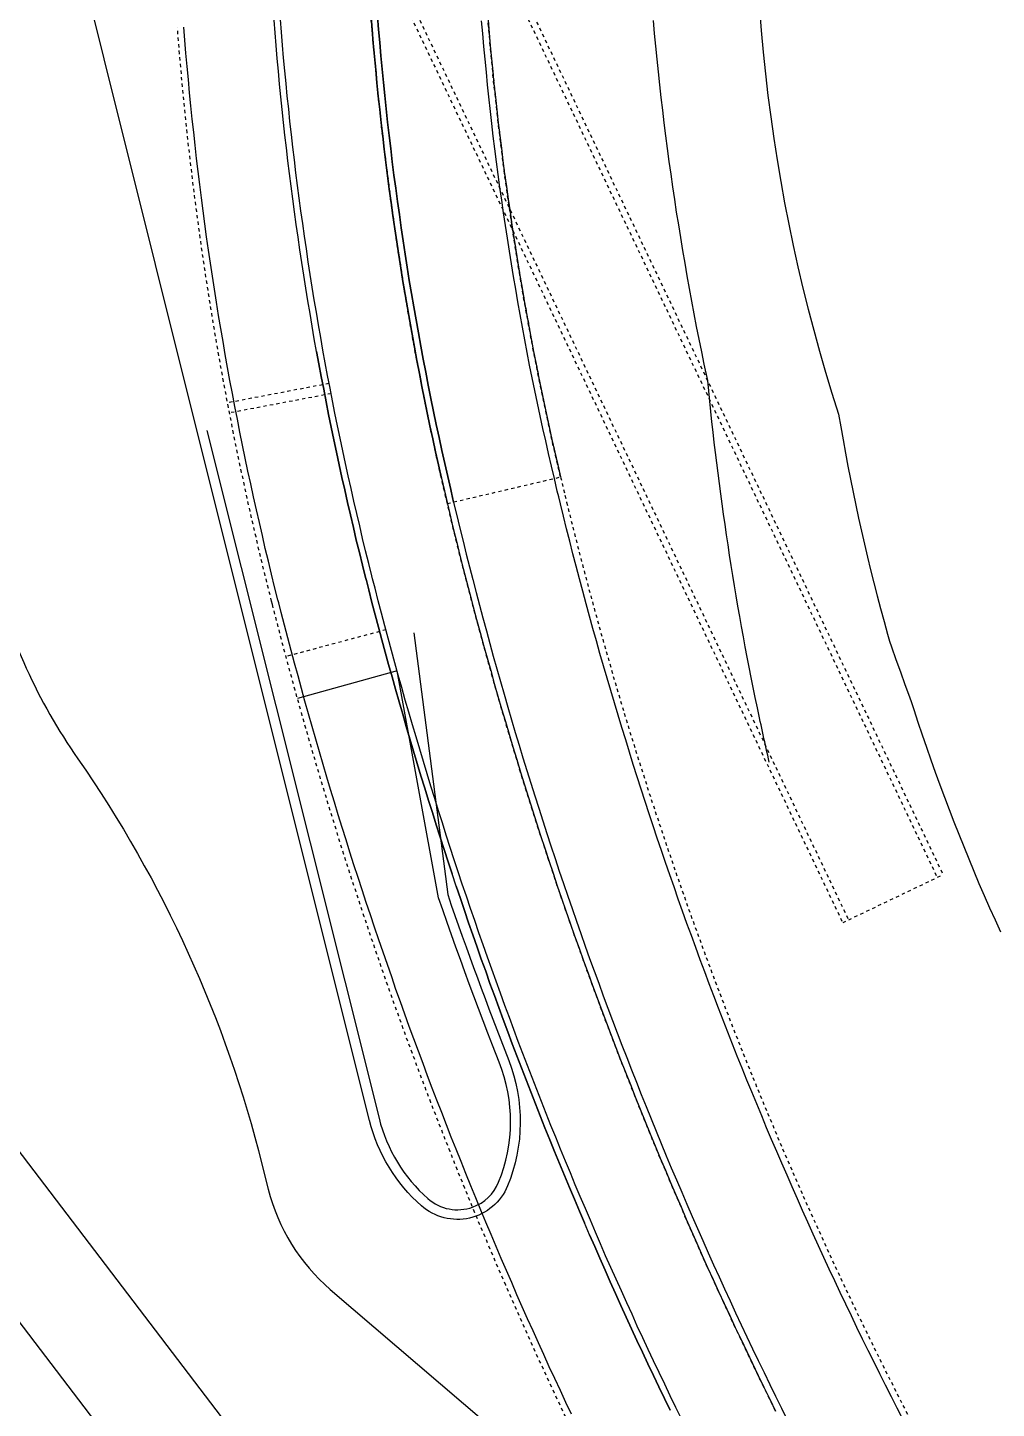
# Model space of a CAD drawing. Header units: millimetres. Extents: x 152904052 to 153933663, y 538271515 to 539240469.
# Drawn here: x 153545654 to 153546404, y 539109802 to 539110870 of the extents above; entities that cross this region are included whole.
import ezdxf

# ---------------------------------------------------------------- set-up
doc = ezdxf.new("R2010")
doc.units = ezdxf.units.MM
doc.linetypes.add('HIDDEN', pattern=[5.08, 2.54, -2.54])
doc.layers.add('BORD', color=7, linetype='Continuous')

msp = doc.modelspace()

# ---------------------------------------------------------------- linework, layer by layer
at = {"layer": 'BORD', "color": 133, "ltscale": 10}
for points in [[(153545793.1, 539110527.5), (153545674, 539111005, -0.039006), (153545636.3, 539111228.5)], [(153546563.3, 539108667.1), (153545325.7, 539110291.7, -0.192117), (153545235.1, 539110617.2), (153545240.1, 539110663.2, 0.414214), (153545107.2, 539110828.5), (153544920.7, 539110848.7, 0.212557), (153544866.5, 539110831.3), (153544598.7, 539110591.9, 0.414214), (153544586.9, 539110380.1), (153545148.6, 539109751.8), (153547395.5, 539106802.3)], [(153546607.7, 539108806.8), (153546425.9, 539108979.5), (153545389.3, 539110340.1, -0.192117), (153545314.6, 539110608.6), (153545333.2, 539110779.2)], [(153545979.4, 539110199.2, 0.010162), (153546026.6, 539110070.9, -0.193368), (153546025.7, 539109973.9, -0.515024), (153545959.1, 539109958.5, -0.151801), (153545919, 539110024.4), (153545793.1, 539110527.5)], [(153545621.1, 539110473), (153545626.9, 539110450.2, 0.090883), (153545693.2, 539110304.3)], [(153545693.2, 539110304.3, -0.090883), (153545835.7, 539109990.7), (153545840.6, 539109971.4, 0.155733), (153545888.6, 539109893.8), (153546144.6, 539109674.8, -0.069324), (153546357.8, 539109434.2)]]:
    msp.add_lwpolyline(points, format="xyb", dxfattribs=at)
at = {"layer": 'BORD', "color": 133, "linetype": 'HIDDEN'}
for points in [[(153545912.5, 539111147.1), (153546358.2, 539110212.3)], [(153545917, 539111149.2), (153546362.7, 539110214.4)], [(153545846.3, 539111109.3), (153546289.5, 539110179.6)], [(153545846.1, 539111098.1), (153546285, 539110177.4)], [(153546233.1, 539109799.8), (153546228.5, 539109809), (153546224, 539109818.2), (153546219.6, 539109827.4), (153546215.1, 539109836.6), (153546210.7, 539109845.8), (153546206.3, 539109855.1), (153546201.9, 539109864.3), (153546197.6, 539109873.6), (153546193.3, 539109882.9), (153546189, 539109892.2), (153546184.7, 539109901.5), (153546180.5, 539109910.9), (153546176.3, 539109920.2), (153546172.2, 539109929.6), (153546168, 539109938.9), (153546163.9, 539109948.3), (153546159.9, 539109957.7), (153546155.8, 539109967.1), (153546151.8, 539109976.5), (153546147.8, 539109986), (153546143.8, 539109995.4), (153546139.9, 539110004.9), (153546136, 539110014.3), (153546132.1, 539110023.8), (153546128.3, 539110033.3), (153546124.5, 539110042.8), (153546120.7, 539110052.3), (153546117, 539110061.8), (153546113.2, 539110071.4), (153546109.5, 539110080.9), (153546105.9, 539110090.5), (153546102.2, 539110100.1), (153546098.6, 539110109.7), (153546095.1, 539110119.3), (153546091.5, 539110128.9), (153546088, 539110138.5), (153546084.5, 539110148.1), (153546081.1, 539110157.8), (153546077.6, 539110167.4), (153546074.2, 539110177.1), (153546070.9, 539110186.7), (153546067.5, 539110196.4), (153546064.2, 539110206.1), (153546061, 539110215.8), (153546057.7, 539110225.5), (153546054.5, 539110235.2), (153546051.3, 539110245), (153546048.2, 539110254.7), (153546045, 539110264.5), (153546041.9, 539110274.2), (153546038.9, 539110284), (153546035.8, 539110293.8), (153546032.8, 539110303.6), (153546029.9, 539110313.4), (153546026.9, 539110323.2), (153546024, 539110333), (153546021.1, 539110342.8), (153546018.3, 539110352.7), (153546015.4, 539110362.5), (153546012.7, 539110372.4), (153546009.9, 539110382.2), (153546007.2, 539110392.1), (153546004.5, 539110402), (153546001.8, 539110411.9), (153545999.2, 539110421.8), (153545996.6, 539110431.7), (153545994, 539110441.6), (153545991.4, 539110451.5), (153545988.9, 539110461.4), (153545986.4, 539110471.4), (153545984, 539110481.3), (153545982.7, 539110486.7), (153545981.6, 539110491.3), (153545979.2, 539110501.3), (153545976.8, 539110511.4), (153545974.5, 539110521.4), (153545972.2, 539110531.5), (153545970, 539110541.6), (153545967.8, 539110551.7), (153545965.6, 539110561.8), (153545963.5, 539110571.9), (153545961.5, 539110582), (153545959.5, 539110592.1), (153545957.5, 539110602.2), (153545955.5, 539110612.4), (153545953.6, 539110622.5), (153545951.8, 539110632.7), (153545950, 539110642.8), (153545948.2, 539110653), (153545946.5, 539110663.2), (153545944.8, 539110673.4), (153545943.2, 539110683.6), (153545941.6, 539110693.8), (153545940, 539110704), (153545938.5, 539110714.2), (153545937, 539110724.4), (153545935.6, 539110734.6), (153545934.2, 539110744.9), (153545932.9, 539110755.1), (153545931.6, 539110765.3), (153545930.3, 539110775.6), (153545929.1, 539110785.8), (153545927.9, 539110796.1), (153545926.8, 539110806.3), (153545925.7, 539110816.6), (153545924.7, 539110826.9), (153545923.7, 539110837.2), (153545922.7, 539110847.4), (153545921.8, 539110857.7), (153545920.9, 539110868), (153545920.1, 539110878.3)], [(153545920.1, 539110878.3), (153545920.9, 539110868), (153545921.8, 539110857.7), (153545922.7, 539110847.4), (153545923.7, 539110837.2), (153545924.7, 539110826.9), (153545925.7, 539110816.6), (153545926.8, 539110806.3), (153545927.9, 539110796.1), (153545929.1, 539110785.8), (153545930.3, 539110775.6), (153545931.6, 539110765.3), (153545932.9, 539110755.1), (153545934.2, 539110744.9), (153545935.6, 539110734.6), (153545937, 539110724.4), (153545938.5, 539110714.2), (153545940, 539110704), (153545941.6, 539110693.8), (153545943.2, 539110683.6), (153545944.8, 539110673.4), (153545946.5, 539110663.2), (153545948.2, 539110653), (153545950, 539110642.8), (153545951.8, 539110632.7), (153545953.6, 539110622.5), (153545955.5, 539110612.4), (153545957.5, 539110602.2), (153545959.5, 539110592.1), (153545961.5, 539110582), (153545963.5, 539110571.9), (153545965.6, 539110561.8), (153545967.8, 539110551.7), (153545970, 539110541.6), (153545972.2, 539110531.5), (153545974.5, 539110521.4), (153545976.8, 539110511.4), (153545979.1, 539110501.7), (153546066.7, 539110522.2), (153546064.5, 539110531.7), (153546062.2, 539110541.4), (153546060, 539110551.1), (153546057.9, 539110560.9), (153546055.8, 539110570.6), (153546053.7, 539110580.3), (153546051.7, 539110590), (153546049.7, 539110599.8), (153546047.8, 539110609.5), (153546045.8, 539110619.3), (153546044, 539110629.1), (153546042.2, 539110638.9), (153546040.4, 539110648.6), (153546038.6, 539110658.4), (153546036.9, 539110668.2), (153546035.3, 539110678), (153546033.6, 539110687.9), (153546032.1, 539110697.7), (153546030.5, 539110707.5), (153546029, 539110717.3), (153546027.6, 539110727.2), (153546026.1, 539110737), (153546024.8, 539110746.9), (153546023.4, 539110756.7), (153546022.1, 539110766.6), (153546020.9, 539110776.5), (153546019.7, 539110786.4), (153546018.5, 539110796.2), (153546017.4, 539110806.1), (153546016.3, 539110816), (153546015.2, 539110825.9), (153546014.2, 539110835.8), (153546013.3, 539110845.7), (153546012.3, 539110855.6), (153546011.5, 539110865.5), (153546010.6, 539110875.4)], [(153546070.7, 539109795.2), (153546066.4, 539109804.4), (153546062, 539109813.6), (153546057.7, 539109822.8), (153546053.5, 539109832.1), (153546049.2, 539109841.3), (153546045, 539109850.6), (153546040.8, 539109859.8), (153546036.7, 539109869.1), (153546032.5, 539109878.4), (153546028.4, 539109887.7), (153546024.3, 539109897.1), (153546020.3, 539109906.4), (153546016.2, 539109915.7), (153546012.3, 539109925.1), (153546008.3, 539109934.5), (153546004.3, 539109943.8), (153546000.4, 539109953.2), (153545996.5, 539109962.6), (153545992.7, 539109972.1), (153545988.8, 539109981.5), (153545985, 539109990.9), (153545981.3, 539110000.4), (153545977.5, 539110009.8), (153545973.8, 539110019.3), (153545970.1, 539110028.8), (153545966.4, 539110038.3), (153545962.8, 539110047.8), (153545959.2, 539110057.3), (153545955.6, 539110066.8), (153545952.1, 539110076.4), (153545948.5, 539110085.9), (153545945, 539110095.5), (153545941.6, 539110105.1), (153545938.1, 539110114.6), (153545934.7, 539110124.2), (153545931.3, 539110133.8), (153545928, 539110143.4), (153545924.7, 539110153.1), (153545921.4, 539110162.7), (153545918.1, 539110172.3), (153545914.9, 539110182), (153545911.6, 539110191.6), (153545908.5, 539110201.3), (153545905.3, 539110211), (153545902.2, 539110220.6), (153545899.1, 539110230.3), (153545896, 539110240), (153545893, 539110249.8), (153545890, 539110259.5), (153545887, 539110269.2), (153545884, 539110279), (153545881.1, 539110288.7), (153545878.2, 539110298.5), (153545875.3, 539110308.2), (153545872.5, 539110318), (153545869.7, 539110327.8), (153545866.9, 539110337.6), (153545864.2, 539110347.4), (153545861.4, 539110357.2), (153545858.7, 539110367), (153545856.1, 539110376.8), (153545853.4, 539110386.6), (153545850.8, 539110396.5), (153545848.3, 539110406.3), (153545845.7, 539110416.2), (153545843.8, 539110423.6), (153545843.2, 539110426.1), (153545840.7, 539110436), (153545838.2, 539110445.9), (153545835.8, 539110455.8), (153545833.4, 539110465.8), (153545831.1, 539110475.8), (153545828.8, 539110485.7), (153545826.5, 539110495.7), (153545824.3, 539110505.7), (153545822.1, 539110515.7), (153545820, 539110525.7), (153545817.8, 539110535.7), (153545815.8, 539110545.7), (153545813.7, 539110555.8), (153545811.8, 539110565.8), (153545809.8, 539110575.9), (153545807.9, 539110585.9), (153545806, 539110596), (153545804.2, 539110606), (153545802.4, 539110616.1), (153545800.6, 539110626.2), (153545798.9, 539110636.3), (153545797.2, 539110646.4), (153545795.6, 539110656.5), (153545794, 539110666.6), (153545792.4, 539110676.7), (153545790.9, 539110686.8), (153545789.4, 539110696.9), (153545788, 539110707.1), (153545786.6, 539110717.2), (153545785.2, 539110727.4), (153545783.9, 539110737.5), (153545782.6, 539110747.7), (153545781.4, 539110757.8), (153545780.2, 539110768), (153545779, 539110778.1), (153545777.9, 539110788.3), (153545776.8, 539110798.5), (153545775.8, 539110808.7), (153545774.7, 539110818.9), (153545773.8, 539110829), (153545772.9, 539110839.2), (153545772, 539110849.4), (153545771.1, 539110859.6), (153545770.3, 539110869.8)], [(153546010.6, 539110875.4), (153546011.5, 539110865.5), (153546012.3, 539110855.6), (153546013.3, 539110845.7), (153546014.2, 539110835.8), (153546015.2, 539110825.9), (153546016.3, 539110816), (153546017.4, 539110806.1), (153546018.5, 539110796.2), (153546019.7, 539110786.4), (153546020.9, 539110776.5), (153546022.1, 539110766.6), (153546023.4, 539110756.7), (153546024.8, 539110746.9), (153546026.1, 539110737), (153546027.6, 539110727.2), (153546029, 539110717.3), (153546030.5, 539110707.5), (153546032.1, 539110697.7), (153546033.6, 539110687.9), (153546035.3, 539110678), (153546036.9, 539110668.2), (153546038.6, 539110658.4), (153546040.4, 539110648.6), (153546042.2, 539110638.9), (153546044, 539110629.1), (153546045.8, 539110619.3), (153546047.8, 539110609.5), (153546049.7, 539110599.8), (153546051.7, 539110590), (153546053.7, 539110580.3), (153546055.8, 539110570.6), (153546057.9, 539110560.9), (153546060, 539110551.1), (153546062.2, 539110541.4), (153546064.5, 539110531.7), (153546066.7, 539110522.1), (153546069.1, 539110512.4), (153546070.1, 539110508), (153546071.4, 539110502.7), (153546073.8, 539110493), (153546076.2, 539110483.4), (153546078.7, 539110473.7), (153546081.1, 539110464.1), (153546083.6, 539110454.4), (153546086.2, 539110444.8), (153546088.7, 539110435.2), (153546091.3, 539110425.6), (153546094, 539110415.9), (153546096.6, 539110406.3), (153546099.3, 539110396.7), (153546102, 539110387.2), (153546104.8, 539110377.6), (153546107.5, 539110368), (153546110.3, 539110358.5), (153546113.2, 539110348.9), (153546116, 539110339.4), (153546118.9, 539110329.8), (153546121.8, 539110320.3), (153546124.8, 539110310.8), (153546127.8, 539110301.3), (153546130.8, 539110291.8), (153546133.8, 539110282.3), (153546136.9, 539110272.8), (153546140, 539110263.4), (153546143.1, 539110253.9), (153546146.3, 539110244.5), (153546149.5, 539110235), (153546152.7, 539110225.6), (153546155.9, 539110216.2), (153546159.2, 539110206.8), (153546162.5, 539110197.4), (153546165.8, 539110188), (153546169.2, 539110178.6), (153546172.6, 539110169.2), (153546176, 539110159.9), (153546179.4, 539110150.5), (153546182.9, 539110141.2), (153546186.4, 539110131.9), (153546190, 539110122.6), (153546193.5, 539110113.3), (153546197.1, 539110104), (153546200.7, 539110094.7), (153546204.4, 539110085.4), (153546208.1, 539110076.2), (153546211.8, 539110066.9), (153546215.5, 539110057.7), (153546219.3, 539110048.5), (153546223.1, 539110039.3), (153546226.9, 539110030.1), (153546230.8, 539110020.9), (153546234.6, 539110011.7), (153546238.5, 539110002.5), (153546242.5, 539109993.4), (153546246.4, 539109984.3), (153546250.4, 539109975.1), (153546254.5, 539109966), (153546258.5, 539109956.9), (153546262.6, 539109947.8), (153546266.7, 539109938.8), (153546270.8, 539109929.7), (153546275, 539109920.6), (153546279.2, 539109911.6), (153546283.4, 539109902.6), (153546287.6, 539109893.6), (153546291.9, 539109884.6), (153546296.2, 539109875.6), (153546300.5, 539109866.6), (153546304.9, 539109857.7), (153546309.3, 539109848.7), (153546313.7, 539109839.8), (153546318.1, 539109830.9), (153546322.6, 539109822), (153546327.1, 539109813.1), (153546331.6, 539109804.2), (153546336.2, 539109795.3)], [(153545887.7, 539110594.5), (153545809.1, 539110579.5)], [(153545889.2, 539110586.6), (153545810.6, 539110571.7)], [(153545931.6, 539110404), (153545854.3, 539110383.3)], [(153546360.4, 539110213.4), (153546285, 539110177.4)]]:
    msp.add_lwpolyline(points, dxfattribs=at)
at = {"layer": 'BORD', "color": 137}
for points in [[(153546223.6, 539111103.2, 0.10344), (153546281.8, 539110570.9), (153546283.5, 539110560.9), (153546285.3, 539110550.8), (153546287.1, 539110540.7), (153546289, 539110530.6), (153546291, 539110520.5), (153546293, 539110510.5), (153546295.1, 539110500.4), (153546297.3, 539110490.3), (153546299.5, 539110480.3), (153546301.8, 539110470.3), (153546304.2, 539110460.3), (153546306.6, 539110450.3), (153546309.1, 539110440.3), (153546311.7, 539110430.4), (153546314.3, 539110420.4), (153546317, 539110410.5), (153546319.7, 539110400.6), (153546321.3, 539110395.2), (153546322.8, 539110390.8), (153546326.1, 539110381.1), (153546329.6, 539110371.4), (153546333.1, 539110361.7), (153546336.6, 539110352.1), (153546338.2, 539110347.8), (153546340, 539110342.4), (153546343.2, 539110332.6), (153546346.4, 539110322.9), (153546349.7, 539110313.2), (153546353.1, 539110303.5), (153546356.6, 539110293.8), (153546360.1, 539110284.2), (153546363.7, 539110274.6), (153546367.3, 539110265), (153546371, 539110255.4), (153546374.8, 539110245.9), (153546378.6, 539110236.3), (153546382.5, 539110226.9), (153546386.4, 539110217.4), (153546390.4, 539110207.9), (153546394.5, 539110198.5), (153546398.6, 539110189.1), (153546402.8, 539110179.8), (153546407.1, 539110170.5)], [(153546228.1, 539110301.7, -0.00342), (153546219, 539110343.7, -0.027918), (153546180.6, 539110596.7), (153546177.9, 539110609.4), (153546175.9, 539110619.1), (153546173.9, 539110628.9), (153546172, 539110638.7), (153546170.1, 539110648.4), (153546168.2, 539110658.2), (153546166.4, 539110668), (153546164.7, 539110677.8), (153546163, 539110687.6), (153546161.3, 539110697.4), (153546159.7, 539110707.3), (153546158.1, 539110717.1), (153546156.5, 539110726.9), (153546155, 539110736.8), (153546153.6, 539110746.6), (153546152.2, 539110756.5), (153546150.8, 539110766.3), (153546149.5, 539110776.2), (153546148.2, 539110786.1), (153546146.9, 539110796), (153546145.8, 539110805.8), (153546144.6, 539110815.7), (153546143.5, 539110825.6), (153546142.4, 539110835.5), (153546141.4, 539110845.4), (153546140.4, 539110855.3), (153546139.5, 539110865.2), (153546138.6, 539110875.2)]]:
    msp.add_lwpolyline(points, format="xyb", dxfattribs=at)
for points in [[(153545974.5, 539110521.4), (153545972.2, 539110531.5), (153545970, 539110541.6), (153545967.8, 539110551.7), (153545965.6, 539110561.8), (153545963.5, 539110571.9), (153545961.5, 539110582), (153545959.5, 539110592.1), (153545957.5, 539110602.2), (153545955.5, 539110612.4), (153545953.6, 539110622.5), (153545951.8, 539110632.7), (153545950, 539110642.8), (153545948.2, 539110653), (153545946.5, 539110663.2), (153545944.8, 539110673.4), (153545943.2, 539110683.6), (153545941.6, 539110693.8), (153545940, 539110704), (153545938.5, 539110714.2), (153545937, 539110724.4), (153545935.6, 539110734.6), (153545934.2, 539110744.9), (153545932.9, 539110755.1), (153545931.6, 539110765.3), (153545930.3, 539110775.6), (153545929.1, 539110785.8), (153545927.9, 539110796.1), (153545926.8, 539110806.3), (153545925.7, 539110816.6), (153545924.7, 539110826.9), (153545923.7, 539110837.2), (153545922.7, 539110847.4), (153545921.8, 539110857.7), (153545920.9, 539110868), (153545920.1, 539110878.3)], [(153545920.1, 539110878.3), (153545920.9, 539110868), (153545921.8, 539110857.7), (153545922.7, 539110847.4), (153545923.7, 539110837.2), (153545924.7, 539110826.9), (153545925.7, 539110816.6), (153545926.8, 539110806.3), (153545927.9, 539110796.1), (153545929.1, 539110785.8), (153545930.3, 539110775.6), (153545931.6, 539110765.3), (153545932.9, 539110755.1), (153545934.2, 539110744.9), (153545935.6, 539110734.6), (153545937, 539110724.4), (153545938.5, 539110714.2), (153545940, 539110704), (153545941.6, 539110693.8), (153545943.2, 539110683.6), (153545944.8, 539110673.4), (153545946.5, 539110663.2), (153545948.2, 539110653), (153545950, 539110642.8), (153545951.8, 539110632.7), (153545953.6, 539110622.5), (153545955.5, 539110612.4), (153545957.5, 539110602.2), (153545959.5, 539110592.1), (153545961.5, 539110582), (153545963.5, 539110571.9), (153545965.6, 539110561.8), (153545967.8, 539110551.7), (153545970, 539110541.6), (153545972.2, 539110531.5), (153545974.5, 539110521.4), (153545976.8, 539110511.4), (153545979.2, 539110501.3), (153545981.6, 539110491.3), (153545982.7, 539110486.7), (153545984, 539110481.3), (153545986.4, 539110471.4), (153545988.9, 539110461.4), (153545991.4, 539110451.5), (153545994, 539110441.6), (153545996.6, 539110431.7), (153545999.2, 539110421.8), (153546001.8, 539110411.9), (153546004.5, 539110402), (153546007.2, 539110392.1), (153546009.9, 539110382.2), (153546012.7, 539110372.4), (153546015.4, 539110362.5), (153546018.3, 539110352.7), (153546021.1, 539110342.8), (153546024, 539110333), (153546026.9, 539110323.2), (153546029.9, 539110313.4), (153546032.8, 539110303.6), (153546035.8, 539110293.8), (153546038.9, 539110284), (153546041.9, 539110274.2), (153546045, 539110264.5), (153546048.2, 539110254.7), (153546051.3, 539110245), (153546054.5, 539110235.2), (153546057.7, 539110225.5), (153546061, 539110215.8), (153546064.2, 539110206.1), (153546067.5, 539110196.4), (153546070.9, 539110186.7), (153546074.2, 539110177.1), (153546077.6, 539110167.4), (153546081.1, 539110157.8), (153546084.5, 539110148.1), (153546088, 539110138.5), (153546091.5, 539110128.9), (153546095.1, 539110119.3), (153546098.6, 539110109.7), (153546102.2, 539110100.1), (153546105.9, 539110090.5), (153546109.5, 539110080.9), (153546113.2, 539110071.4), (153546117, 539110061.8), (153546120.7, 539110052.3), (153546124.5, 539110042.8), (153546128.3, 539110033.3), (153546132.1, 539110023.8), (153546136, 539110014.3), (153546139.9, 539110004.9), (153546143.8, 539109995.4), (153546147.8, 539109986), (153546151.8, 539109976.5), (153546155.8, 539109967.1), (153546159.9, 539109957.7), (153546163.9, 539109948.3), (153546168, 539109938.9), (153546172.2, 539109929.6), (153546176.3, 539109920.2), (153546180.5, 539109910.9), (153546184.7, 539109901.5), (153546189, 539109892.2), (153546193.3, 539109882.9), (153546197.6, 539109873.6), (153546201.9, 539109864.3), (153546206.3, 539109855.1), (153546210.7, 539109845.8), (153546215.1, 539109836.6), (153546219.6, 539109827.4), (153546224, 539109818.2), (153546228.5, 539109809), (153546233.1, 539109799.8)], [(153545983.9, 539110502.8), (153545981.7, 539110512.5), (153545979.4, 539110522.5), (153545977.1, 539110532.6), (153545974.9, 539110542.7), (153545972.7, 539110552.7), (153545970.5, 539110562.8), (153545968.4, 539110572.9), (153545966.4, 539110583), (153545964.4, 539110593.1), (153545962.4, 539110603.2), (153545960.5, 539110613.3), (153545958.6, 539110623.4), (153545956.7, 539110633.6), (153545954.9, 539110643.7), (153545953.1, 539110653.9), (153545951.4, 539110664), (153545949.7, 539110674.2), (153545948.1, 539110684.4), (153545946.5, 539110694.5), (153545945, 539110704.7), (153545943.5, 539110714.9), (153545942, 539110725.1), (153545940.6, 539110735.3), (153545939.2, 539110745.5), (153545937.8, 539110755.7), (153545936.5, 539110766), (153545935.3, 539110776.2), (153545934.1, 539110786.4), (153545932.9, 539110796.6), (153545931.8, 539110806.9), (153545930.7, 539110817.1), (153545929.7, 539110827.4), (153545928.7, 539110837.6), (153545927.7, 539110847.9), (153545926.8, 539110858.2), (153545925.9, 539110868.4), (153545925.1, 539110878.7)], [(153545925.1, 539110878.7), (153545925.9, 539110868.4), (153545926.8, 539110858.2), (153545927.7, 539110847.9), (153545928.7, 539110837.6), (153545929.7, 539110827.4), (153545930.7, 539110817.1), (153545931.8, 539110806.9), (153545932.9, 539110796.6), (153545934.1, 539110786.4), (153545935.3, 539110776.2), (153545936.5, 539110766), (153545937.8, 539110755.7), (153545939.2, 539110745.5), (153545940.6, 539110735.3), (153545942, 539110725.1), (153545943.5, 539110714.9), (153545945, 539110704.7), (153545946.5, 539110694.5), (153545948.1, 539110684.4), (153545949.7, 539110674.2), (153545951.4, 539110664), (153545953.1, 539110653.9), (153545954.9, 539110643.7), (153545956.7, 539110633.6), (153545958.6, 539110623.4), (153545960.5, 539110613.3), (153545962.4, 539110603.2), (153545964.4, 539110593.1), (153545966.4, 539110583), (153545968.4, 539110572.9), (153545970.5, 539110562.8), (153545972.7, 539110552.7), (153545974.9, 539110542.7), (153545977.1, 539110532.6), (153545979.4, 539110522.5), (153545981.7, 539110512.5), (153545984, 539110502.5), (153545986.4, 539110492.5), (153545987.5, 539110487.9), (153545988.9, 539110482.5), (153545991.3, 539110472.6), (153545993.8, 539110462.6), (153545996.3, 539110452.7), (153545998.8, 539110442.8), (153546001.4, 539110432.9), (153546004, 539110423), (153546006.6, 539110413.2), (153546009.3, 539110403.3), (153546012, 539110393.4), (153546014.7, 539110383.6), (153546017.5, 539110373.7), (153546020.3, 539110363.9), (153546023.1, 539110354.1), (153546025.9, 539110344.2), (153546028.8, 539110334.4), (153546031.7, 539110324.6), (153546034.6, 539110314.8), (153546037.6, 539110305), (153546040.6, 539110295.3), (153546043.6, 539110285.5), (153546046.7, 539110275.7), (153546049.8, 539110266), (153546052.9, 539110256.3), (153546056.1, 539110246.5), (153546059.2, 539110236.8), (153546062.5, 539110227.1), (153546065.7, 539110217.4), (153546069, 539110207.7), (153546072.3, 539110198), (153546075.6, 539110188.4), (153546079, 539110178.7), (153546082.3, 539110169.1), (153546085.8, 539110159.4), (153546089.2, 539110149.8), (153546092.7, 539110140.2), (153546096.2, 539110130.6), (153546099.7, 539110121), (153546103.3, 539110111.4), (153546106.9, 539110101.8), (153546110.5, 539110092.3), (153546114.2, 539110082.7), (153546117.9, 539110073.2), (153546121.6, 539110063.7), (153546125.4, 539110054.2), (153546129.1, 539110044.7), (153546132.9, 539110035.2), (153546136.8, 539110025.7), (153546140.6, 539110016.2), (153546144.5, 539110006.8), (153546148.5, 539109997.3), (153546152.4, 539109987.9), (153546156.4, 539109978.5), (153546160.4, 539109969.1), (153546164.4, 539109959.7), (153546168.5, 539109950.3), (153546172.6, 539109940.9), (153546176.7, 539109931.6), (153546180.9, 539109922.2), (153546185.1, 539109912.9), (153546189.3, 539109903.6), (153546193.5, 539109894.3), (153546197.8, 539109885), (153546202.1, 539109875.7), (153546206.4, 539109866.5), (153546210.8, 539109857.2), (153546215.2, 539109848), (153546219.6, 539109838.8), (153546224.1, 539109829.5), (153546228.5, 539109820.4), (153546233, 539109811.2), (153546237.6, 539109802), (153546242.1, 539109792.9)], [(153546075.2, 539109797.3), (153546070.9, 539109806.5), (153546066.6, 539109815.7), (153546062.3, 539109824.9), (153546058, 539109834.1), (153546053.8, 539109843.4), (153546049.6, 539109852.6), (153546045.4, 539109861.9), (153546041.2, 539109871.2), (153546037.1, 539109880.4), (153546033, 539109889.7), (153546028.9, 539109899.1), (153546024.9, 539109908.4), (153546020.8, 539109917.7), (153546016.9, 539109927.1), (153546012.9, 539109936.4), (153546008.9, 539109945.8), (153546005, 539109955.2), (153546001.2, 539109964.6), (153545997.3, 539109974), (153545993.5, 539109983.4), (153545989.7, 539109992.8), (153545985.9, 539110002.2), (153545982.2, 539110011.7), (153545978.4, 539110021.1), (153545974.8, 539110030.6), (153545971.1, 539110040.1), (153545967.5, 539110049.6), (153545963.9, 539110059.1), (153545960.3, 539110068.6), (153545956.7, 539110078.1), (153545953.2, 539110087.7), (153545949.7, 539110097.2), (153545946.3, 539110106.8), (153545942.8, 539110116.3), (153545939.4, 539110125.9), (153545936.1, 539110135.5), (153545932.7, 539110145.1), (153545929.4, 539110154.7), (153545926.1, 539110164.3), (153545922.8, 539110173.9), (153545919.6, 539110183.5), (153545916.4, 539110193.2), (153545913.2, 539110202.8), (153545910.1, 539110212.5), (153545906.9, 539110222.2), (153545903.8, 539110231.9), (153545900.8, 539110241.5), (153545897.7, 539110251.2), (153545894.7, 539110261), (153545891.8, 539110270.7), (153545888.8, 539110280.4), (153545885.9, 539110290.1), (153545883, 539110299.9), (153545880.1, 539110309.6), (153545877.3, 539110319.4), (153545874.5, 539110329.1), (153545871.7, 539110338.9), (153545869, 539110348.7), (153545866.3, 539110358.5), (153545863.6, 539110368.3), (153545860.9, 539110378.1), (153545858.3, 539110387.9), (153545855.7, 539110397.7), (153545853.1, 539110407.6), (153545850.6, 539110417.4), (153545848.7, 539110424.8), (153545848, 539110427.3), (153545845.5, 539110437.2), (153545843.1, 539110447.1), (153545840.7, 539110457), (153545838.3, 539110467), (153545836, 539110476.9), (153545833.7, 539110486.9), (153545831.4, 539110496.8), (153545829.2, 539110506.8), (153545827, 539110516.8), (153545824.8, 539110526.7), (153545822.7, 539110536.7), (153545820.7, 539110546.7), (153545818.7, 539110556.8), (153545816.7, 539110566.8), (153545814.7, 539110576.8), (153545812.8, 539110586.8), (153545810.9, 539110596.9), (153545809.1, 539110606.9), (153545807.3, 539110617), (153545805.6, 539110627), (153545803.8, 539110637.1), (153545802.2, 539110647.2), (153545800.5, 539110657.3), (153545798.9, 539110667.4), (153545797.4, 539110677.5), (153545795.9, 539110687.6), (153545794.4, 539110697.7), (153545792.9, 539110707.8), (153545791.5, 539110717.9), (153545790.2, 539110728), (153545788.9, 539110738.1), (153545787.6, 539110748.3), (153545786.3, 539110758.4), (153545785.1, 539110768.6), (153545784, 539110778.7), (153545782.9, 539110788.9), (153545781.8, 539110799), (153545780.7, 539110809.2), (153545779.7, 539110819.3), (153545778.8, 539110829.5), (153545777.8, 539110839.7), (153545776.9, 539110849.9), (153545776.1, 539110860), (153545775.3, 539110870.2)], [(153546151.4, 539109800.5), (153546147.1, 539109809.4), (153546142.8, 539109818.4), (153546138.5, 539109827.4), (153546134.2, 539109836.4), (153546130, 539109845.4), (153546125.8, 539109854.4), (153546121.6, 539109863.4), (153546117.4, 539109872.5), (153546113.3, 539109881.5), (153546109.2, 539109890.6), (153546105.1, 539109899.7), (153546101.1, 539109908.8), (153546097.1, 539109917.9), (153546093.1, 539109927), (153546089.1, 539109936.2), (153546085.2, 539109945.3), (153546081.3, 539109954.5), (153546077.4, 539109963.6), (153546073.5, 539109972.8), (153546069.7, 539109982), (153546065.9, 539109991.2), (153546062.1, 539110000.4), (153546058.4, 539110009.6), (153546054.6, 539110018.9), (153546050.9, 539110028.1), (153546047.3, 539110037.4), (153546043.6, 539110046.6), (153546040, 539110055.9), (153546036.4, 539110065.2), (153546032.9, 539110074.5), (153546029.4, 539110083.8), (153546025.9, 539110093.1), (153546022.4, 539110102.5), (153546018.9, 539110111.8), (153546015.5, 539110121.1), (153546012.1, 539110130.5), (153546008.8, 539110139.9), (153546005.4, 539110149.3), (153546002.1, 539110158.6), (153545998.8, 539110168), (153545995.6, 539110177.5), (153545992.4, 539110186.9), (153545989.2, 539110196.3), (153545986, 539110205.7), (153545982.8, 539110215.2), (153545979.7, 539110224.6), (153545976.6, 539110234.1), (153545973.6, 539110243.6), (153545970.6, 539110253.1), (153545967.6, 539110262.6), (153545964.6, 539110272.1), (153545961.6, 539110281.6), (153545958.7, 539110291.1), (153545955.8, 539110300.6), (153545953, 539110310.1), (153545950.1, 539110319.7), (153545947.3, 539110329.2), (153545944.6, 539110338.8), (153545941.8, 539110348.4), (153545939.1, 539110358), (153545936.4, 539110367.5), (153545933.7, 539110377.1), (153545931.1, 539110386.7), (153545928.5, 539110396.3), (153545925.9, 539110406), (153545923.4, 539110415.6), (153545920.8, 539110425.2), (153545918.3, 539110434.8), (153545916.5, 539110442.1), (153545915.9, 539110444.5), (153545913.5, 539110454.1), (153545911.1, 539110463.8), (153545908.7, 539110473.4), (153545906.4, 539110483.1), (153545904.1, 539110492.8), (153545901.9, 539110502.5), (153545899.7, 539110512.2), (153545897.5, 539110521.9), (153545895.4, 539110531.6), (153545893.3, 539110541.3), (153545891.3, 539110551), (153545889.3, 539110560.8), (153545887.3, 539110570.5), (153545885.4, 539110580.3), (153545883.5, 539110590), (153545881.6, 539110599.8), (153545879.8, 539110609.6), (153545878, 539110619.3), (153545876.2, 539110629.1), (153545874.5, 539110638.9), (153545872.9, 539110648.7), (153545871.2, 539110658.5), (153545869.7, 539110668.3), (153545868.1, 539110678.2), (153545866.6, 539110688), (153545865.1, 539110697.8), (153545863.7, 539110707.7), (153545862.3, 539110717.5), (153545860.9, 539110727.3), (153545859.6, 539110737.2), (153545858.3, 539110747.1), (153545857, 539110756.9), (153545855.8, 539110766.8), (153545854.7, 539110776.7), (153545853.5, 539110786.5), (153545852.4, 539110796.4), (153545851.4, 539110806.3), (153545850.4, 539110816.2), (153545849.4, 539110826.1), (153545848.5, 539110836), (153545847.6, 539110845.9), (153545846.7, 539110855.8), (153545845.9, 539110865.7), (153545845.1, 539110875.6)], [(153546160.3, 539109793.7), (153546155.9, 539109802.6), (153546151.6, 539109811.6), (153546147.3, 539109820.5), (153546143, 539109829.5), (153546138.7, 539109838.5), (153546134.5, 539109847.5), (153546130.3, 539109856.5), (153546126.1, 539109865.5), (153546122, 539109874.6), (153546117.9, 539109883.6), (153546113.8, 539109892.7), (153546109.7, 539109901.7), (153546105.7, 539109910.8), (153546101.6, 539109919.9), (153546097.7, 539109929), (153546093.7, 539109938.1), (153546089.8, 539109947.3), (153546085.9, 539109956.4), (153546082, 539109965.6), (153546078.1, 539109974.7), (153546074.3, 539109983.9), (153546070.5, 539109993.1), (153546066.7, 539110002.3), (153546063, 539110011.5), (153546059.3, 539110020.7), (153546055.6, 539110030), (153546051.9, 539110039.2), (153546048.3, 539110048.5), (153546044.7, 539110057.7), (153546041.1, 539110067), (153546037.6, 539110076.3), (153546034, 539110085.6), (153546030.5, 539110094.9), (153546027.1, 539110104.2), (153546023.6, 539110113.5), (153546020.2, 539110122.9), (153546016.8, 539110132.2), (153546013.5, 539110141.6), (153546010.1, 539110150.9), (153546006.8, 539110160.3), (153546003.6, 539110169.7), (153546000.3, 539110179.1), (153545997.1, 539110188.5), (153545993.9, 539110197.9), (153545990.7, 539110207.3), (153545987.6, 539110216.8), (153545984.5, 539110226.2), (153545981.4, 539110235.6), (153545978.3, 539110245.1), (153545975.3, 539110254.6), (153545972.3, 539110264.1), (153545969.4, 539110273.5), (153545966.4, 539110283), (153545963.5, 539110292.5), (153545960.6, 539110302.1), (153545957.8, 539110311.6), (153545954.9, 539110321.1), (153545952.1, 539110330.6), (153545949.4, 539110340.2), (153545946.6, 539110349.7), (153545943.9, 539110359.3), (153545941.2, 539110368.9), (153545938.6, 539110378.5), (153545935.9, 539110388), (153545933.3, 539110397.6), (153545930.7, 539110407.2), (153545928.2, 539110416.9), (153545925.7, 539110426.5), (153545923.2, 539110436.1), (153545921.3, 539110443.4), (153545920.7, 539110445.7), (153545918.3, 539110455.3), (153545915.9, 539110465), (153545913.6, 539110474.6), (153545911.3, 539110484.3), (153545909, 539110493.9), (153545906.8, 539110503.6), (153545904.6, 539110513.3), (153545902.4, 539110523), (153545900.3, 539110532.6), (153545898.2, 539110542.3), (153545896.2, 539110552.1), (153545894.2, 539110561.8), (153545892.2, 539110571.5), (153545890.3, 539110581.2), (153545888.4, 539110591), (153545886.5, 539110600.7), (153545884.7, 539110610.5), (153545882.9, 539110620.2), (153545881.2, 539110630), (153545879.5, 539110639.8), (153545877.8, 539110649.6), (153545876.2, 539110659.3), (153545874.6, 539110669.1), (153545873, 539110678.9), (153545871.5, 539110688.7), (153545870.1, 539110698.6), (153545868.6, 539110708.4), (153545867.2, 539110718.2), (153545865.9, 539110728), (153545864.5, 539110737.9), (153545863.3, 539110747.7), (153545862, 539110757.5), (153545860.8, 539110767.4), (153545859.6, 539110777.2), (153545858.5, 539110787.1), (153545857.4, 539110797), (153545856.4, 539110806.8), (153545855.3, 539110816.7), (153545854.4, 539110826.6), (153545853.4, 539110836.4), (153545852.5, 539110846.3), (153545851.7, 539110856.2), (153545850.9, 539110866.1), (153545850.1, 539110876)], [(153546331.7, 539109793.1), (153546327.2, 539109801.9), (153546322.7, 539109810.8), (153546318.2, 539109819.7), (153546313.7, 539109828.6), (153546309.2, 539109837.6), (153546304.8, 539109846.5), (153546300.4, 539109855.5), (153546296, 539109864.4), (153546291.7, 539109873.4), (153546287.4, 539109882.4), (153546283.1, 539109891.4), (153546278.9, 539109900.5), (153546274.6, 539109909.5), (153546270.4, 539109918.5), (153546266.3, 539109927.6), (153546262.1, 539109936.7), (153546258, 539109945.8), (153546253.9, 539109954.9), (153546249.9, 539109964), (153546245.9, 539109973.1), (153546241.9, 539109982.3), (153546237.9, 539109991.4), (153546233.9, 539110000.6), (153546230, 539110009.8), (153546226.1, 539110018.9), (153546222.3, 539110028.1), (153546218.5, 539110037.4), (153546214.7, 539110046.6), (153546210.9, 539110055.8), (153546207.1, 539110065.1), (153546203.4, 539110074.3), (153546199.7, 539110083.6), (153546196.1, 539110092.9), (153546192.5, 539110102.2), (153546188.9, 539110111.5), (153546185.3, 539110120.8), (153546181.8, 539110130.1), (153546178.2, 539110139.5), (153546174.8, 539110148.8), (153546171.3, 539110158.2), (153546167.9, 539110167.5), (153546164.5, 539110176.9), (153546161.1, 539110186.3), (153546157.8, 539110195.7), (153546154.5, 539110205.1), (153546151.2, 539110214.5), (153546147.9, 539110224), (153546144.7, 539110233.4), (153546141.5, 539110242.9), (153546138.4, 539110252.3), (153546135.2, 539110261.8), (153546132.1, 539110271.3), (153546129.1, 539110280.8), (153546126, 539110290.3), (153546123, 539110299.8), (153546120, 539110309.3), (153546117.1, 539110318.8), (153546114.1, 539110328.4), (153546111.2, 539110337.9), (153546108.4, 539110347.5), (153546105.5, 539110357), (153546102.7, 539110366.6), (153546099.9, 539110376.2), (153546097.2, 539110385.8), (153546094.5, 539110395.4), (153546091.8, 539110405), (153546089.1, 539110414.6), (153546086.5, 539110424.2), (153546083.9, 539110433.9), (153546081.3, 539110443.5), (153546078.8, 539110453.2), (153546076.3, 539110462.8), (153546073.8, 539110472.5), (153546071.4, 539110482.2), (153546068.9, 539110491.8), (153546066.6, 539110501.5), (153546065.3, 539110506.8), (153546064.2, 539110511.2), (153546061.9, 539110520.9), (153546059.6, 539110530.6), (153546057.4, 539110540.3), (153546055.2, 539110550.1), (153546053, 539110559.8), (153546050.9, 539110569.5), (153546048.8, 539110579.3), (153546046.8, 539110589), (153546044.8, 539110598.8), (153546042.8, 539110608.6), (153546040.9, 539110618.4), (153546039.1, 539110628.2), (153546037.2, 539110638), (153546035.4, 539110647.8), (153546033.7, 539110657.6), (153546032, 539110667.4), (153546030.3, 539110677.2), (153546028.7, 539110687.1), (153546027.1, 539110696.9), (153546025.6, 539110706.8), (153546024.1, 539110716.6), (153546022.6, 539110726.5), (153546021.2, 539110736.3), (153546019.8, 539110746.2), (153546018.5, 539110756.1), (153546017.2, 539110766), (153546015.9, 539110775.9), (153546014.7, 539110785.8), (153546013.5, 539110795.7), (153546010.3, 539110825.4), (153546009.3, 539110835.3), (153546008.3, 539110845.2), (153546007.4, 539110855.1), (153546006.5, 539110865.1), (153546005.6, 539110875)], [(153546010.6, 539110875.4), (153546011.5, 539110865.5), (153546012.3, 539110855.6), (153546013.3, 539110845.7), (153546014.2, 539110835.8), (153546015.2, 539110825.9), (153546016.3, 539110816), (153546017.4, 539110806.1), (153546018.5, 539110796.2), (153546019.7, 539110786.4), (153546020.9, 539110776.5), (153546022.1, 539110766.6), (153546023.4, 539110756.7), (153546024.8, 539110746.9), (153546026.1, 539110737), (153546027.6, 539110727.2), (153546029, 539110717.3), (153546030.5, 539110707.5), (153546032.1, 539110697.7), (153546033.6, 539110687.9), (153546035.3, 539110678), (153546036.9, 539110668.2), (153546038.6, 539110658.4), (153546040.4, 539110648.6), (153546042.2, 539110638.9), (153546044, 539110629.1), (153546045.8, 539110619.3), (153546047.8, 539110609.5), (153546049.7, 539110599.8), (153546051.7, 539110590), (153546053.7, 539110580.3), (153546055.8, 539110570.6), (153546057.9, 539110560.9), (153546060, 539110551.1), (153546062.2, 539110541.4), (153546064.5, 539110531.7), (153546066.7, 539110522.2)], [(153545878, 539110619.3), (153545879.8, 539110609.6), (153545881.6, 539110599.8), (153545883.5, 539110590), (153545885.4, 539110580.3), (153545887.3, 539110570.5), (153545889.3, 539110560.8), (153545891.3, 539110551), (153545893.3, 539110541.3), (153545895.4, 539110531.6), (153545897.5, 539110521.9), (153545899.7, 539110512.2), (153545901.9, 539110502.5), (153545904.1, 539110492.8), (153545906.4, 539110483.1), (153545908.7, 539110473.4), (153545911.1, 539110463.8), (153545913.5, 539110454.1), (153545915.9, 539110444.5), (153545916.5, 539110442.1), (153545918.3, 539110434.8), (153545920.8, 539110425.2), (153545923.4, 539110415.6), (153545925.9, 539110406), (153545928.5, 539110396.3), (153545931.1, 539110386.7), (153545933.7, 539110377.1), (153545936.4, 539110367.5), (153545939.1, 539110358), (153545941.8, 539110348.4), (153545944.6, 539110338.8), (153545947.3, 539110329.2), (153545950.1, 539110319.7), (153545953, 539110310.1), (153545955.8, 539110300.6), (153545958.7, 539110291.1), (153545961.6, 539110281.6), (153545964.6, 539110272.1), (153545967.6, 539110262.6), (153545970.6, 539110253.1), (153545973.6, 539110243.6), (153545976.6, 539110234.1), (153545979.7, 539110224.6), (153545982.8, 539110215.2)], [(153545986, 539110205.7), (153545989.2, 539110196.3), (153545992.4, 539110186.9), (153545995.6, 539110177.5), (153545998.8, 539110168), (153546002.1, 539110158.6), (153546005.4, 539110149.3), (153546008.8, 539110139.9), (153546012.1, 539110130.5), (153546015.5, 539110121.1), (153546018.9, 539110111.8), (153546022.4, 539110102.5), (153546025.9, 539110093.1), (153546029.4, 539110083.8), (153546032.9, 539110074.5), (153546036.4, 539110065.2), (153546040, 539110055.9), (153546043.6, 539110046.6), (153546047.3, 539110037.4), (153546050.9, 539110028.1), (153546054.6, 539110018.9), (153546058.4, 539110009.6), (153546062.1, 539110000.4), (153546065.9, 539109991.2), (153546069.7, 539109982), (153546073.5, 539109972.8), (153546077.4, 539109963.6), (153546081.3, 539109954.5), (153546085.2, 539109945.3)], [(153546089.1, 539109936.2), (153546093.1, 539109927), (153546097.1, 539109917.9), (153546101.1, 539109908.8), (153546105.1, 539109899.7), (153546109.2, 539109890.6), (153546113.3, 539109881.5), (153546117.4, 539109872.5), (153546121.6, 539109863.4), (153546125.8, 539109854.4), (153546130, 539109845.4), (153546134.2, 539109836.4), (153546138.5, 539109827.4), (153546142.8, 539109818.4), (153546147.1, 539109809.4), (153546151.4, 539109800.5)]]:
    msp.add_lwpolyline(points, dxfattribs=at)
at = {"layer": 'BORD', "color": 133}
for points in [[(153545793.1, 539110558.1), (153545926.3, 539110026.2, 0.151801), (153545964.1, 539109964.1, 0.274041), (153545998.7, 539109957.5)], [(153545998.7, 539109957.5, 0.211177), (153546018.8, 539109976.8, 0.196382), (153546019.1, 539110069.5), (153546014, 539110082.7), (153546010.4, 539110092.1), (153546006.8, 539110101.6), (153546003.2, 539110111.1), (153545999.7, 539110120.6), (153545996.1, 539110130.1), (153545992.7, 539110139.6), (153545989.2, 539110149.1), (153545985.8, 539110158.6), (153545982.4, 539110168.2), (153545979, 539110177.7), (153545975.6, 539110187.3), (153545972.3, 539110196.8), (153545940.2, 539110372.3), (153545863.2, 539110350.9)]]:
    msp.add_lwpolyline(points, format="xyb", dxfattribs=at)
at = {"layer": 'BORD', "color": 133, "ltscale": 10}
msp.add_lwpolyline([(153545953.1, 539110401.6), (153545979.4, 539110199.2)], dxfattribs=at)

doc.saveas('drawing.dxf')
